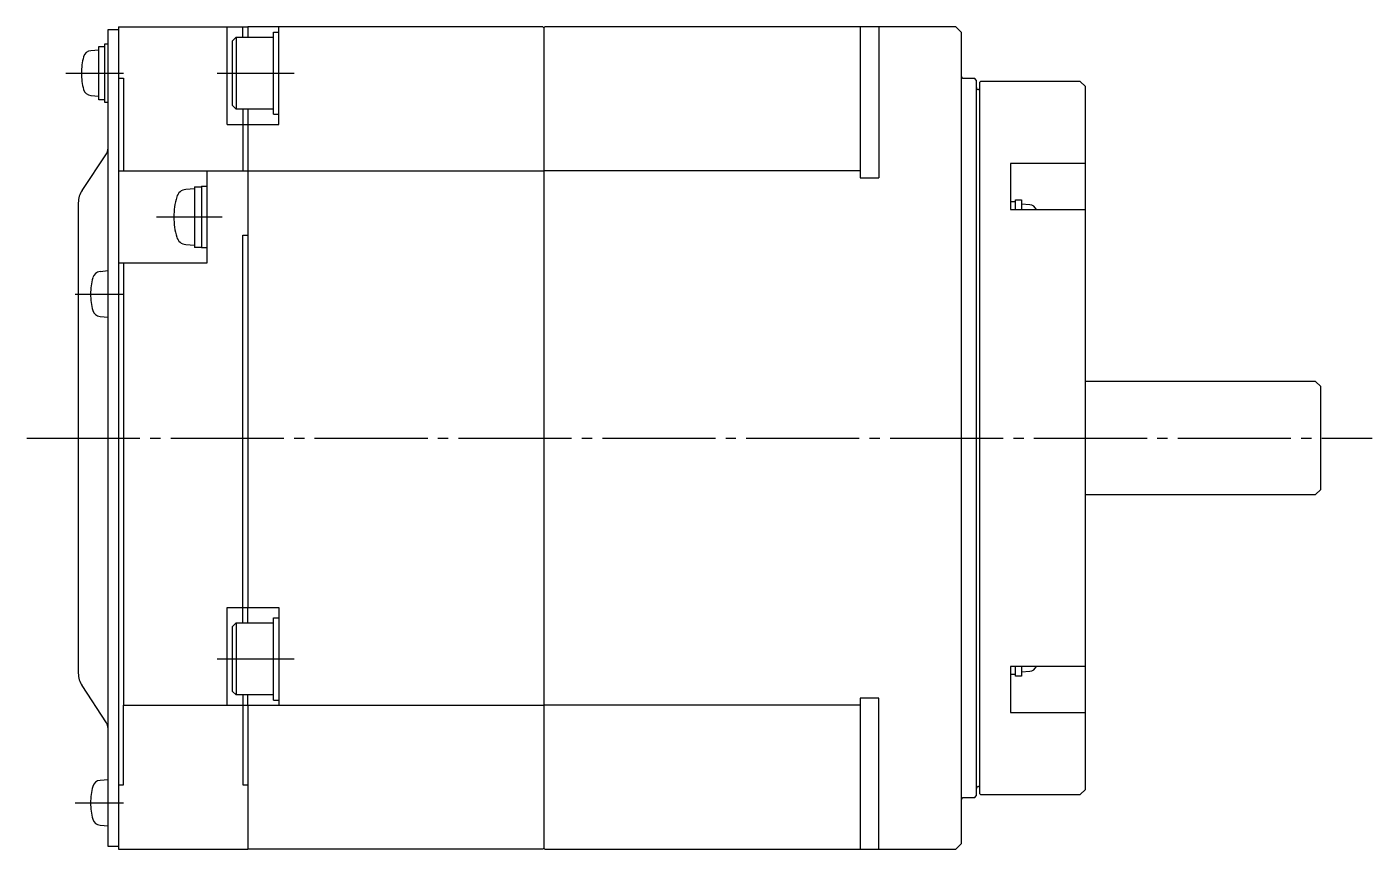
# Model space of a CAD drawing. Extents: x -232 to 264, y -175 to 155.
# Drawn here: x -73.9 to 57, y -175 to -95 of the extents above; entities that cross this region are included whole.
import ezdxf

# ---------------------------------------------------------------- set-up
doc = ezdxf.new("R2010")
doc.units = 0
doc.linetypes.add('DASH_CENTER', pattern=[14, 11, -1, 1, -1])
doc.layers.get('0').update_dxf_attribs({"linetype": 'CONTINUOUS'})

msp = doc.modelspace()

# ---------------------------------------------------------------- linework, layer by layer
at = {"color": 7, "linetype": 'CONTINUOUS'}
for p, q in [((-66, -135), (-66, -95.25)), ((-66, -95.25), (-65, -95.25)), ((-65, -95), (-65, -175)), ((-65, -95), (-52.4, -95)), ((-54.4, -104.5), (-54.4, -95)), ((-52.9, -96), (-52.9, -95)), ((-52.4, -95), (-52.4, -96)), ((-23.7, -95), (-52.4, -95)), ((-49.9, -95.5), (-49.4, -95.5)), ((-49.9, -103.5), (-49.9, -95.5)), ((-49.4, -104.5), (-49.4, -95)), ((-23.7, -95), (-23.6, -95.1)), ((-23.6, -95.1), (-23.5, -95)), ((-23.6, -95.1), (-23.6, -174.9)), ((16.5, -95), (-23.5, -95)), ((7.2, -95), (7.2, -109.68)), ((9, -95), (9, -109.68)), ((17, -95.5), (16.5, -95)), ((17, -95.5), (17, -174.5)), ((-66.3, -96.65), (-66, -96.65)), ((-66.3, -102.35), (-66.3, -96.65)), ((-53.55, -96), (-53.9, -96.35)), ((-53.9, -102.65), (-53.9, -96.35)), ((-53.55, -96), (-49.9, -96)), ((-53.55, -96), (-53.55, -103)), ((-66.9, -97.25), (-67.68, -97.32)), ((-66.9, -96.9), (-66.3, -96.9)), ((-66.9, -102.1), (-66.9, -96.9)), ((-65, -100), (-64.5, -100)), ((-64.5, -100), (-64.5, -109)), ((17.3, -100), (18.3, -100)), ((18.5, -100.2), (18.3, -100)), ((18.5, -135), (18.5, -100.2)), ((18.9, -100.3), (18.8, -100.4)), ((18.8, -100.4), (18.8, -135)), ((28.6, -100.3), (18.9, -100.3)), ((29.1, -100.8), (28.6, -100.3)), ((-67.68, -101.68), (-66.9, -101.75)), ((-66.3, -102.1), (-66.9, -102.1)), ((18.8, -101.1), (18.7, -101.1)), ((29.1, -135), (29.1, -100.8)), ((-66, -102.35), (-66.3, -102.35)), ((-53.9, -102.65), (-53.55, -103)), ((-49.9, -103), (-53.55, -103)), ((-52.9, -103), (-52.9, -109)), ((-52.4, -103), (-52.4, -151.5)), ((-54.4, -104.5), (-49.4, -104.5)), ((-49.9, -103.5), (-49.4, -103.5)), ((-68.53, -110.91), (-66.17, -107.35)), ((21.8, -108.29), (21.8, -112.78)), ((29.1, -108.29), (21.8, -108.29)), ((-65, -109), (-52.4, -109)), ((-56.4, -109), (-56.4, -118)), ((-52.4, -109), (-23.6, -109)), ((7.2, -109), (-23.6, -109)), ((7.2, -109.68), (9, -109.68)), ((-57.6, -110.75), (-58.45, -110.82)), ((-57.6, -110.55), (-57.6, -116.45)), ((-57.6, -110.55), (-56.9, -110.55)), ((-56.9, -110.5), (-56.4, -110.5)), ((-56.9, -110.5), (-56.9, -116.5)), ((-68.9, -112.12), (-68.9, -135)), ((21.8, -111.99), (22.3, -111.99)), ((22.3, -111.84), (22.9, -111.84)), ((22.3, -112.78), (22.3, -111.84)), ((22.9, -111.84), (22.9, -112.78)), ((23.68, -112.31), (22.9, -112.24)), ((21.8, -112.78), (29.1, -112.78)), ((-58.45, -116.18), (-57.6, -116.25)), ((-56.9, -116.45), (-57.6, -116.45)), ((-56.4, -116.5), (-56.9, -116.5)), ((-52.9, -115.25), (-52.4, -115.25)), ((-52.9, -153), (-52.9, -115.25)), ((-66, -118.75), (-66.78, -118.82)), ((-56.4, -118), (-65, -118)), ((-64.5, -118), (-64.5, -161)), ((-66.78, -123.18), (-66, -123.25)), ((51.5, -129.5), (29.1, -129.5)), ((52, -130), (51.5, -129.5)), ((52, -140), (52, -130)), ((-68.9, -135), (-68.9, -157.88)), ((-66, -174.75), (-66, -135)), ((18.5, -169.8), (18.5, -135)), ((18.8, -135), (18.8, -169.6)), ((29.1, -169.2), (29.1, -135)), ((51.5, -140.5), (52, -140)), ((29.1, -140.5), (51.5, -140.5)), ((-54.4, -161), (-54.4, -151.5)), ((-54.4, -151.5), (-52.4, -151.5)), ((-52.4, -151.5), (-49.4, -151.5)), ((-52.4, -153), (-52.4, -151.5)), ((-49.4, -151.5), (-49.4, -161)), ((-53.55, -153), (-53.9, -153.35)), ((-53.55, -153), (-49.9, -153)), ((-53.55, -153), (-53.55, -160)), ((-49.9, -160.5), (-49.9, -152.5)), ((-49.9, -152.5), (-49.4, -152.5)), ((-53.9, -159.65), (-53.9, -153.35)), ((21.8, -157.22), (21.8, -161.71)), ((29.1, -157.22), (21.8, -157.22)), ((22.3, -158.01), (21.8, -158.01)), ((22.3, -158.16), (22.3, -157.22)), ((22.9, -158.16), (22.3, -158.16)), ((22.9, -157.22), (22.9, -158.16)), ((22.9, -157.76), (23.68, -157.69)), ((-66.17, -162.71), (-68.53, -159.09)), ((-53.9, -159.65), (-53.55, -160)), ((-64.5, -168.75), (-64.5, -161)), ((-64.5, -161), (-52.4, -161)), ((-49.9, -160), (-53.55, -160)), ((-52.9, -160), (-52.9, -168.75)), ((-52.4, -161), (-52.4, -160)), ((-52.4, -161), (-23.6, -161)), ((-52.4, -161), (-52.4, -175)), ((-49.9, -160.5), (-49.4, -160.5)), ((7.2, -161), (-23.6, -161)), ((7.2, -160.32), (7.2, -175)), ((9, -160.32), (7.2, -160.32)), ((9, -175), (9, -160.32)), ((21.8, -161.71), (29.1, -161.71)), ((-66, -168.25), (-66.78, -168.32)), ((-65, -168.75), (-64.5, -168.75)), ((-52.9, -168.75), (-52.4, -168.75)), ((18.3, -170), (17.3, -170)), ((18.3, -170), (18.5, -169.8)), ((18.7, -168.9), (18.8, -168.9)), ((18.8, -169.6), (18.9, -169.7)), ((18.9, -169.7), (28.6, -169.7)), ((28.6, -169.7), (29.1, -169.2)), ((-66.78, -172.68), (-66, -172.75)), ((-65, -174.75), (-66, -174.75)), ((-65, -175), (-52.4, -175)), ((-23.7, -175), (-52.4, -175)), ((-23.6, -174.9), (-23.7, -175)), ((-23.5, -175), (-23.6, -174.9)), ((-23.5, -175), (16.5, -175)), ((16.5, -175), (17, -174.5))]:
    msp.add_line(p, q, dxfattribs=at)
at = {"color": 1, "linetype": 'DASH_CENTER'}
for p, q in [((-70.1, -99.5), (-64.5, -99.5)), ((-55.4, -99.5), (-47.9, -99.5)), ((-54.9, -113.5), (-61.28, -113.5)), ((-69.2, -121), (-64.5, -121)), ((-73.9, -135), (57, -135)), ((-55.4, -156.5), (-47.9, -156.5)), ((-69.2, -170.5), (-64.5, -170.5))]:
    msp.add_line(p, q, dxfattribs=at)
at = {"color": 7, "linetype": 'CONTINUOUS'}
for centre, radius, start, end in [((-62.6, -99.5), 6, 164.5573, 180), ((-67.61, -98.11), 0.8, 95, 164.5573), ((-62.6, -99.5), 6, 180, 195.4427), ((17.3, -99.7), 0.3, 180, 270), ((-67.61, -100.88), 0.8, 195.4427, 265), ((18.7, -100.9), 0.2, 180, 270), ((-67, -106.8), 1, 326.3649, 0), ((-66.7, -112.12), 2.2, 146.3649, 180), ((-58.36, -111.82), 1, 95, 163.743), ((-52.6, -113.5), 7, 163.743, 180), ((23.61, -113.11), 0.8, 24.57, 85), ((-52.6, -113.5), 7, 180, 196.257), ((-58.36, -115.18), 1, 196.257, 265), ((-66.71, -119.61), 0.8, 95, 164.5573), ((-61.7, -121), 6, 164.5573, 180), ((-61.7, -121), 6, 180, 195.4427), ((-66.71, -122.38), 0.8, 195.4427, 265), ((-66.7, -157.88), 2.2, 180, 213.6351), ((23.61, -156.89), 0.8, 275, 335.43), ((-67, -163.26), 1, 0, 33.6351), ((-66.71, -169.11), 0.8, 95, 164.5573), ((-61.7, -170.5), 6, 164.5573, 180), ((17.3, -170.3), 0.3, 90, 180), ((18.7, -169.1), 0.2, 90, 180), ((-61.7, -170.5), 6, 180, 195.4427), ((-66.71, -171.88), 0.8, 195.4427, 265)]:
    msp.add_arc(centre, radius, start, end, dxfattribs=at)

doc.saveas('drawing.dxf')
